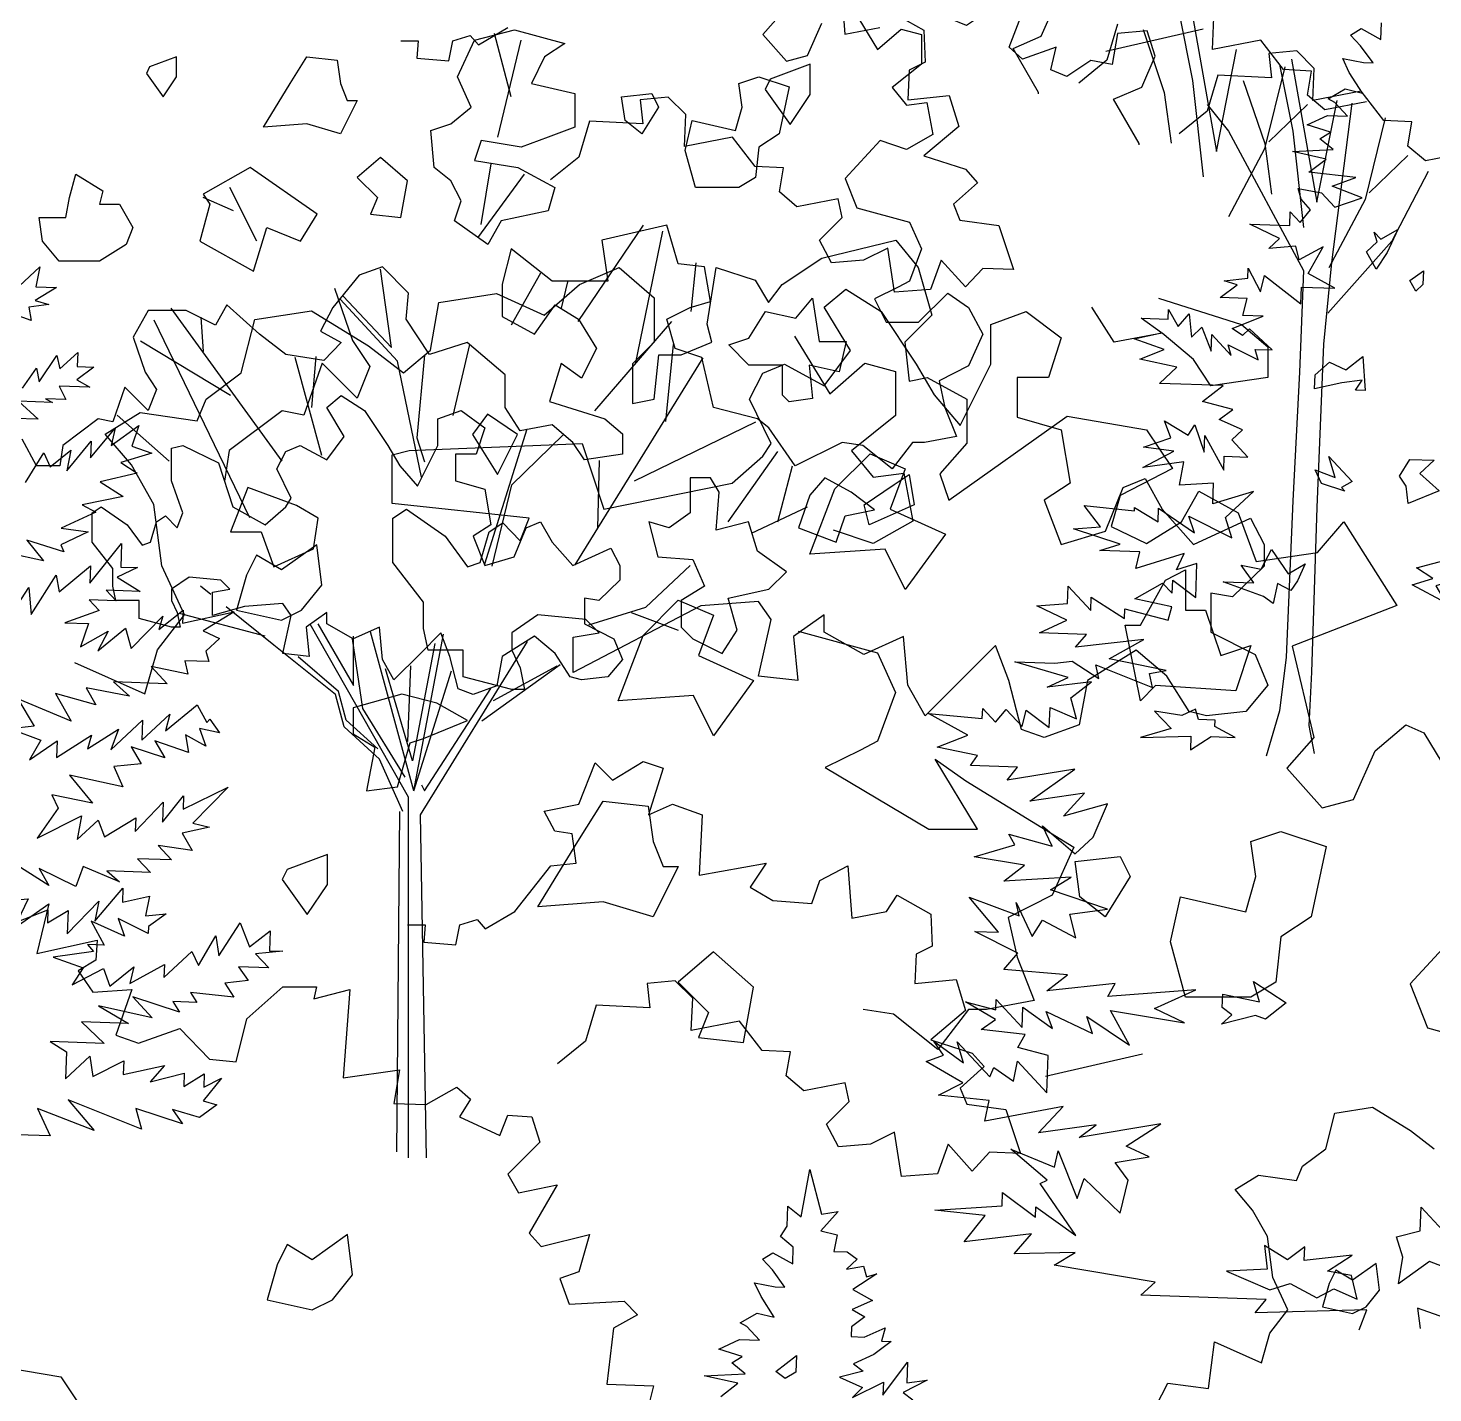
# Model space of a CAD drawing. Header units: inches. Extents: x -11 to 128, y 7 to 56.
# Drawn here: x 17.0814 to 17.5786, y 22.6311 to 23.1139 of the extents above; entities that cross this region are included whole.
import ezdxf

# ---------------------------------------------------------------- set-up
doc = ezdxf.new("R2010")
doc.units = ezdxf.units.IN
doc.header["$MEASUREMENT"] = 0
doc.layers.add('CAY', color=94, linetype='Continuous')
doc.layers.add('CAY-3', color=61, linetype='Continuous')
picture_1 = doc.add_image_def('image1.jpg', size_in_pixel=(1680, 1093))

# ---------------------------------------------------------------- blocks, each defined once
blk = doc.blocks.new('A$C76451831')
at = {"layer": 'CAY'}
for p, q in [((1479.9, 1929.8), (1538.3, 1944)), ((1538.3, 1944), (1555.9, 1922.7)), ((1448.6, 1909.2), (1479.9, 1929.8)), ((1288.9, 1909.2), (1320.1, 1922.7)), ((1320.1, 1922.7), (1347.8, 1898.6)), ((1389.7, 1877.9), (1396.8, 1922.7)), ((1396.8, 1922.7), (1427.4, 1912.7)), ((1555.9, 1922.7), (1566.6, 1885)), ((1261.1, 1885), (1288.9, 1909.2)), ((1427.4, 1912.7), (1438, 1895)), ((1438, 1895), (1448.6, 1909.2)), ((1171.5, 1857.3), (1178, 1895)), ((1178, 1895), (1223.4, 1902.1)), ((1223.4, 1902.1), (1261.1, 1885)), ((1347.8, 1898.6), (1347.8, 1863.8)), ((1033, 1881.5), (1077.8, 1888.5)), ((1077.8, 1888.5), (1122.6, 1860.8)), ((1566.6, 1885), (1545.3, 1863.8)), ((1022.3, 1839.6), (1033, 1881.5)), ((1393.2, 1863.8), (1389.7, 1877.9)), ((1122.6, 1860.8), (1150.3, 1839.6)), ((1347.8, 1863.8), (1330.7, 1846.6)), ((1369, 1853.7), (1393.2, 1863.8)), ((1545.3, 1863.8), (1548.9, 1833.1)), ((1150.3, 1839.6), (1171.5, 1857.3)), ((1347.8, 1818.9), (1351.4, 1853.7)), ((1351.4, 1853.7), (1369, 1853.7)), ((994.6, 1818.9), (1022.3, 1839.6)), ((1330.7, 1846.6), (1330.7, 1815.4)), ((1548.9, 1833.1), (1563, 1836)), ((1563, 1836), (1594.3, 1818.9)), ((987.6, 1801.8), (994.6, 1818.9)), ((1330.7, 1815.4), (1347.8, 1818.9)), ((1594.3, 1818.9), (1594.3, 1784.1)), ((915, 1791.2), (942.7, 1808.3)), ((942.7, 1808.3), (987.6, 1801.8)), ((1580.1, 1739.3), (1673.3, 1805.4)), ((1673.3, 1805.4), (1735.8, 1794.7)), ((1735.8, 1794.7), (1756.4, 1764.1)), ((935.7, 1767), (915, 1791.2)), ((1594.3, 1784.1), (1573, 1759.9)), ((953.4, 1735.8), (935.7, 1767)), ((1756.4, 1764.1), (1715.1, 1742.8)), ((1573, 1759.9), (1580.1, 1739.3)), ((1715.1, 1742.8), (1708.1, 1718.6)), ((1763.5, 1722.2), (1777.1, 1746.4)), ((1777.1, 1746.4), (1808.3, 1729.3)), ((959.8, 1687.4), (953.4, 1735.8)), ((1808.3, 1729.3), (1822.5, 1690.9)), ((1708.1, 1718.6), (1735.8, 1705.1)), ((1735.8, 1705.1), (1763.5, 1722.2)), ((1870.8, 1698), (1891.4, 1722.2)), ((1891.4, 1722.2), (1933.3, 1656.1)), ((1822.5, 1690.9), (1870.8, 1698)), ((977.5, 1649), (959.8, 1687.4)), ((1933.3, 1656.1), (1850.8, 1624.3)), ((956.3, 1621.3), (977.5, 1649)), ((946.3, 1586.5), (956.3, 1621.3)), ((1850.8, 1624.3), (1867.9, 1552.3)), ((890.9, 1611.3), (946.3, 1586.5)), ((1916.2, 1541.7), (1940.4, 1562.3)), ((1940.4, 1562.3), (1954.5, 1555.8)), ((1867.9, 1552.3), (1846.6, 1528.1)), ((1954.5, 1555.8), (1982.2, 1510.4)), ((1899.1, 1503.3), (1916.2, 1541.7)), ((1846.6, 1528.1), (1874.3, 1496.9)), ((1874.3, 1496.9), (1899.1, 1503.3)), ((1985.2, 1403.1), (1943.9, 1358.2)), ((1943.9, 1358.2), (1957.5, 1323.4)), ((1957.5, 1323.4), (2020, 1306.3)), ((1732.8, 1302.8), (1656.2, 1285.1)), ((4941, 1036.7), (4926.8, 1020.6)), ((4998.7, 1039.1), (5017.2, 1008.8)), ((5281.2, 1008.8), (5282.3, 1034.1)), ((4728.3, 971.5), (4715.1, 1021.6)), ((4926.8, 1020.6), (4945.3, 999.7)), ((4961.8, 1004.1), (4973.2, 1029.6)), ((5017.2, 1008.8), (5035.7, 1024.9)), ((5035.7, 1024.9), (5051.8, 1020.6)), ((5051.8, 1020.6), (5051.8, 997.4)), ((5273.8, 1025), (5197.2, 1007.3)), ((5206.3, 1028.8), (5197.9, 1000.4)), ((5390, 1020.2), (5398.3, 1025.4)), ((5397.8, 1011.8), (5390, 1020.2)), ((5398.3, 1025.4), (5413.9, 1016.7)), ((5413.9, 1016.7), (5414.3, 1029.8)), ((4717.8, 939.8), (4736.3, 1016.3)), ((5319.2, 1016.2), (5281.2, 1008.8)), ((5337.1, 993), (5319.2, 1016.2)), ((5407.8, 998.3), (5397.8, 1011.8)), ((4945.3, 999.7), (4961.8, 1004.1)), ((5051.8, 997.4), (5028.6, 978.9)), ((5197.9, 1000.4), (5175.7, 982.4)), ((5389, 990.8), (5383.9, 1001.9)), ((5383.9, 1001.9), (5400.1, 998.6)), ((5400.1, 998.6), (5407.8, 998.3)), ((5359.3, 991.9), (5337.1, 993)), ((5356.1, 972.9), (5359.3, 991.9)), ((5399.3, 974.6), (5389, 990.8)), ((5028.6, 978.9), (5040, 965.1)), ((5372.4, 970.1), (5385.8, 977.8)), ((5385.8, 977.8), (5399.3, 974.6)), ((5040, 965.1), (5056.1, 967.1)), ((5056.1, 967.1), (5060.8, 941.9)), ((5369.8, 961.3), (5356.1, 972.9)), ((5402.5, 967.7), (5369.8, 961.3)), ((5377.7, 967.2), (5372.4, 970.1)), ((5387.7, 956.4), (5377.7, 967.2)), ((5355.8, 949.4), (5371.9, 957)), ((5371.9, 957), (5387.7, 956.4)), ((5060.8, 941.9), (5040, 930.1)), ((5374.2, 943.7), (5355.8, 949.4)), ((5365.8, 938.6), (5374.2, 943.7)), ((5019.2, 937.2), (4991.7, 907.3)), ((5040, 930.1), (5019.2, 937.2)), ((5376.4, 930.1), (5365.8, 938.6)), ((5344.2, 928.5), (5376.4, 930.1)), ((5370.7, 922.5), (5344.2, 928.5)), ((5357.2, 912.1), (5370.7, 922.5)), ((4701.9, 860.6), (4738.9, 910.7)), ((4704.6, 871.1), (4712.5, 918.7)), ((5394.2, 908.1), (5357.2, 912.1)), ((5375.4, 901.1), (5394.2, 908.1)), ((4527.8, 857.9), (4506.6, 900.2)), ((4991.7, 907.3), (5000.7, 884.1)), ((5351, 891), (5348.6, 899.3)), ((5348.6, 899.3), (5367.1, 895.9)), ((5399.1, 892.1), (5375.4, 901.1)), ((4509.3, 881.7), (4485.5, 892.2)), ((5358.4, 882.6), (5351, 891)), ((5367.1, 895.9), (5377.5, 884.7)), ((5377.5, 884.7), (5399.1, 892.1)), ((5000.7, 884.1), (5042.4, 872.7)), ((5342.1, 870.1), (5342.5, 880.9)), ((5342.5, 880.9), (5350.4, 872.5)), ((5350.4, 872.5), (5358.4, 882.6)), ((4781, 794.5), (4832.5, 870.4)), ((4850.9, 870.4), (4799.8, 858.6)), ((4826.2, 761), (4847.8, 865.6)), ((4860, 840.1), (4850.9, 870.4)), ((5042.4, 872.7), (5051.8, 851.9)), ((5310.5, 871.2), (5342.1, 870.1)), ((5334.1, 859.9), (5310.5, 871.2)), ((4799.8, 858.6), (4804.6, 826.3)), ((5325.6, 852), (5334.1, 859.9)), ((5347, 854), (5325.6, 852)), ((5349.4, 843.1), (5347, 854)), ((5368.3, 853.3), (5349.4, 843.1)), ((5356.7, 832.4), (5368.3, 853.3)), ((4728.3, 851.9), (4721.2, 824)), ((4760.5, 826.3), (4728.3, 851.9)), ((5051.8, 851.9), (5042.4, 826.3)), ((4608.4, 831), (4587.6, 805.5)), ((4626.9, 837.7), (4608.4, 831)), ((4634, 774), (4625.3, 835.7)), ((4647.3, 816.9), (4626.9, 837.7)), ((4728.6, 791.9), (4751.7, 832.8)), ((4880.8, 837.7), (4860, 840.1)), ((4870.1, 802.5), (4874.1, 840.9)), ((4885.5, 810.2), (4880.8, 837.7)), ((5309, 828.6), (5309.3, 836.7)), ((5309.3, 836.7), (5319, 817.8)), ((5319, 817.8), (5322.2, 830.9)), ((5322.2, 830.9), (5350.9, 808.5)), ((5377.6, 820.8), (5356.7, 832.4)), ((4721.2, 824), (4721.2, 798.4)), ((4804.6, 826.3), (4760.5, 826.3)), ((4768, 805.1), (4772.9, 825.9)), ((5033.3, 821.6), (5014.8, 812.5)), ((5042.4, 826.3), (5033.3, 821.6)), ((5287.1, 813.5), (5300.6, 823.4)), ((5290.3, 826.5), (5309, 828.6)), ((5300.6, 823.4), (5290.3, 826.5)), ((5350.9, 808.5), (5351.3, 821.7)), ((5351.3, 821.7), (5377.6, 820.8)), ((4638.7, 763.4), (4593.5, 812.2)), ((4595.8, 814.5), (4634, 774)), ((4645.4, 796.4), (4647.3, 816.9)), ((4869.4, 805.5), (4885.5, 810.2)), ((5014.8, 812.5), (5023.9, 794.1)), ((5049.4, 794.1), (5072.6, 816.9)), ((5072.6, 816.9), (5088.7, 805.5)), ((5308.4, 812.7), (5287.1, 813.5)), ((5305.2, 799.3), (5308.4, 812.7)), ((4442.1, 803.1), (4430.3, 782.3)), ((4472, 803.1), (4442.1, 803.1)), ((4547.7, 684.5), (4460.2, 805.1)), ((4495.2, 791.7), (4472, 803.1)), ((4485.8, 770.9), (4483.8, 797.9)), ((4504.2, 807.8), (4495.2, 791.7)), ((4529.8, 784.6), (4504.2, 807.8)), ((4587.6, 805.5), (4578.1, 787)), ((4721.2, 798.4), (4746.8, 784.6)), ((4746.8, 784.6), (4762.9, 807.8)), ((4762.9, 807.8), (4781.4, 796.4)), ((4850.9, 796.4), (4869.4, 805.5)), ((5088.7, 805.5), (5100.1, 784.6)), ((5246.2, 796.3), (5246.5, 804)), ((5246.5, 804), (5254.2, 790.6)), ((5254.2, 790.6), (5262.7, 800.7)), ((5262.7, 800.7), (5264.7, 782.1)), ((5296.7, 789.1), (5321.1, 798.7)), ((5321.1, 798.7), (5305.2, 799.3)), ((4522.3, 639.8), (4446.8, 795.6)), ((4578.1, 787), (4594.3, 777.9)), ((4663.8, 768.5), (4645.4, 796.4)), ((4781.4, 796.4), (4795.5, 773.2)), ((4794.3, 724.1), (4854.9, 794.5)), ((4857.6, 773.2), (4850.9, 796.4)), ((5023.9, 794.1), (5049.4, 794.1)), ((5240.9, 785.6), (5224.9, 797.1)), ((5224.9, 797.1), (5246.2, 796.3)), ((5264.7, 782.1), (5272.7, 790)), ((5272.7, 790), (5280.2, 771.1)), ((5304.7, 783.4), (5296.7, 789.1)), ((5310.3, 788.7), (5304.7, 783.4)), ((5328.3, 772.2), (5310.3, 788.7)), ((4430.3, 782.3), (4439.8, 754.7)), ((4507, 736.3), (4436.2, 779.1)), ((4550.6, 768.5), (4529.8, 784.6)), ((4594.3, 777.9), (4580.5, 763.8)), ((4693.7, 777.9), (4663.8, 768.5)), ((4682.7, 720.5), (4695.7, 776.4)), ((4723.6, 752.4), (4693.7, 777.9)), ((4850.1, 715.8), (4856.4, 776.4)), ((4951.7, 782.9), (4979.4, 737.5)), ((5100.1, 784.6), (5088.7, 759.5)), ((5219.4, 781), (5240.9, 785.6)), ((5243.1, 772.4), (5219.4, 781)), ((5280.2, 771.1), (5280.7, 784.3)), ((5280.7, 784.3), (5296, 767.8)), ((5296, 767.8), (5293.5, 776.1)), ((5293.5, 776.1), (5317.1, 764.4)), ((4580.5, 763.8), (4550.6, 768.5)), ((4579.1, 689), (4557.9, 766.3)), ((4571.1, 726.8), (4574.5, 766.9)), ((4659.9, 768.1), (4654, 702.8)), ((4778.7, 602.9), (4879.6, 765.8)), ((4795.5, 773.2), (4783.7, 750)), ((4878.5, 766.1), (4857.6, 773.2)), ((4887.9, 726.8), (4878.5, 766.1)), ((5223.8, 764.9), (5243.1, 772.4)), ((5253, 758.5), (5223.8, 764.9)), ((5314.7, 772.6), (5328.3, 772.2)), ((5317.1, 764.4), (5314.7, 772.6)), ((4439.8, 754.7), (4448.8, 741)), ((4657.5, 671.8), (4638.7, 763.4)), ((4767.6, 761.4), (4758.6, 731.5)), ((4783.7, 750), (4767.6, 761.4)), ((4979.4, 737.5), (5007.1, 761.7)), ((5007.1, 761.7), (5031.3, 755.2)), ((5031.3, 755.2), (5031.3, 720.4)), ((5088.7, 759.5), (5065.6, 747.7)), ((5239.5, 745.8), (5253, 758.5)), ((4423.7, 742.9), (4414.2, 715.4)), ((4430.3, 736.3), (4423.7, 742.9)), ((4723.6, 726.8), (4723.6, 752.4)), ((5065.6, 747.7), (5070.3, 726.8)), ((5289.7, 744), (5239.5, 745.8)), ((5273.4, 731.5), (5289.7, 744)), ((4442.1, 724.5), (4430.3, 736.3)), ((4448.8, 741), (4442.1, 724.5)), ((4758.6, 731.5), (4802.2, 717.8)), ((5297.2, 725.2), (5273.4, 731.5)), ((4458.8, 684.4), (4417.8, 720.8)), ((4735.4, 708.3), (4723.6, 726.8)), ((4922.5, 717.8), (4887.9, 726.8)), ((5031.3, 720.4), (4996.5, 692.7)), ((5070.3, 726.8), (5079.3, 704)), ((5286.5, 717.4), (5297.2, 725.2)), ((4402.8, 717.8), (4374.9, 696.9)), ((4414.2, 715.4), (4402.8, 717.8)), ((4707.6, 603.7), (4740.9, 709.9)), ((4760.5, 713.1), (4735.4, 708.3)), ((4777, 699.3), (4760.5, 713.1)), ((4802.2, 717.8), (4816, 706)), ((4825.4, 669), (4921.3, 715.4)), ((4931.5, 710.7), (4922.5, 717.8)), ((4952.3, 680.8), (4931.5, 710.7)), ((5248.4, 702.9), (5243.4, 716.2)), ((5243.4, 716.2), (5262.1, 705.1)), ((5262.1, 705.1), (5267.3, 713.1)), ((5267.3, 713.1), (5274.7, 691.5)), ((5304.8, 709.1), (5286.5, 717.4)), ((5296.4, 701.2), (5304.8, 709.1)), ((4354.1, 680.8), (4342.7, 701.7)), ((4654, 702.8), (4659.9, 684)), ((4728.7, 665.9), (4769.2, 705.2)), ((4786.1, 685.5), (4777, 699.3)), ((4816, 706), (4816, 689.9)), ((4989.3, 699.3), (4952.3, 680.8)), ((5005.4, 696.9), (4989.3, 699.3)), ((5044.7, 699.3), (5028.6, 678.5)), ((5054.2, 699.3), (5044.7, 699.3)), ((5079.3, 704), (5054.2, 699.3)), ((5226.8, 695.5), (5248.4, 702.9)), ((5274.7, 691.5), (5275.2, 704.7)), ((5275.2, 704.7), (5290.1, 677.4)), ((5309, 687.6), (5296.4, 701.2)), ((4374.9, 696.9), (4372.6, 680.8)), ((4816, 689.9), (4786.1, 685.5)), ((4899.3, 636.8), (4938.6, 692.2)), ((4996.5, 692.7), (5013.6, 672)), ((5028.6, 678.5), (5005.4, 696.9)), ((5226.3, 679.6), (5250.7, 692.4)), ((5250.7, 692.4), (5226.8, 695.5)), ((5290.1, 677.4), (5290.5, 688.3)), ((5290.5, 688.3), (5309, 687.6)), ((4372.6, 680.8), (4354.1, 680.8)), ((4796.7, 631.7), (4797.9, 685.1)), ((4938.6, 636.8), (4950, 680.8)), ((5258.6, 683.9), (5226.3, 679.6)), ((5255.2, 665.5), (5258.6, 683.9)), ((4713.4, 601.8), (4728.7, 665.9)), ((5013.6, 672), (5037.8, 675)), ((5037.8, 675), (5044.9, 637.2)), ((5282, 667.2), (5255.2, 665.5)), ((5281.5, 650.9), (5282, 667.2)), ((5313.5, 660.7), (5281.5, 650.9)), ((5291.5, 640.2), (5313.5, 660.7)), ((4917.8, 627.7), (4961.8, 648.6)), ((5179.9, 649.5), (5219.6, 645.4)), ((5192.9, 632.7), (5179.9, 649.5)), ((5219.6, 645.4), (5219.7, 648.1)), ((5219.7, 648.1), (5238.4, 636.6)), ((5238.4, 636.6), (5238.7, 647.4)), ((5238.7, 647.4), (5267.1, 627.9)), ((5044.9, 637.2), (5013.6, 619.5)), ((5171.6, 631.2), (5192.9, 632.7)), ((5262.5, 641.2), (5296.4, 624.1)), ((5267.1, 627.9), (5262.5, 641.2)), ((5296.4, 624.1), (5291.5, 640.2)), ((5013.6, 619.5), (4982.4, 630.1)), ((5208.3, 619), (5171.6, 631.2)), ((5192.3, 614.2), (5208.3, 619)), ((5224, 613.1), (5192.3, 614.2)), ((5220.8, 600), (5224, 613.1)), ((5258.8, 611.8), (5220.8, 600)), ((5252.9, 598.9), (5258.8, 611.8)), ((4834.4, 569.5), (4869.4, 602.2)), ((5268.9, 603.8), (5252.9, 598.9)), ((5268, 577.1), (5268.9, 603.8)), ((5219.9, 576), (5241.7, 588.4)), ((5241.7, 588.4), (5249.5, 580.4)), ((5249.5, 580.4), (5249.9, 590.8)), ((5249.9, 590.8), (5268, 577.1)), ((4491.5, 579.5), (4483.4, 586)), ((5166.8, 572.4), (5167.3, 586)), ((5167.3, 586), (5185.2, 566.8)), ((5185.2, 566.8), (5185.5, 577.2)), ((5185.5, 577.2), (5211.7, 560.4)), ((5249.2, 569.6), (5219.9, 576)), ((4541.2, 539.6), (4503.7, 569.7)), ((4789.6, 555.4), (4834.4, 569.5)), ((4823, 565.2), (4860, 551.4)), ((5142.7, 570.6), (5166.8, 572.4)), ((5166.3, 559.3), (5142.7, 570.6)), ((5211.7, 560.4), (5212, 568.1)), ((5212, 568.1), (5246.1, 559.2)), ((5246.1, 559.2), (5249.2, 569.6)), ((4534.5, 546.7), (4466.9, 564.4)), ((4647.3, 419.7), (4569.9, 556)), ((4575.8, 556.2), (4604.1, 507.8)), ((5144.7, 549.2), (5166.3, 559.3)), ((4602.9, 544.4), (4611.2, 489.7)), ((4604.1, 507.8), (4604.1, 546.7)), ((4651.6, 424.8), (4617.3, 549.9)), ((4651.6, 424.8), (4675, 548.1)), ((5181.8, 547.9), (5144.7, 549.2)), ((5173.3, 537.8), (5181.8, 547.9)), ((5227, 544), (5173.3, 537.8)), ((5199.7, 528.7), (5227, 544)), ((4589.9, 500.7), (4541.2, 539.6)), ((4668.2, 540.8), (4650.5, 448.4)), ((4656.8, 405.9), (4741.3, 542.4)), ((4592.3, 503.1), (4560.4, 530.2)), ((4650.5, 448.4), (4629.2, 520.8)), ((4646.9, 463.7), (4649.3, 523.1)), ((4705.1, 479.9), (4766.8, 524.3)), ((4714.5, 496), (4764.5, 523.1)), ((5125.3, 526.3), (5157, 525.2)), ((5167.5, 513.9), (5125.3, 526.3)), ((5157, 525.2), (5170.6, 527)), ((5170.6, 527), (5191.5, 513.1)), ((5189.1, 524.1), (5233.8, 506.2)), ((5191.5, 513.1), (5189.1, 524.1)), ((5244.7, 519.4), (5199.7, 528.7)), ((4651.6, 424.8), (4681.2, 519.2)), ((5150.9, 506.4), (5167.5, 513.9)), ((5185.9, 510.6), (5150.9, 506.4)), ((5169.6, 498), (5185.9, 510.6)), ((5231.5, 517.1), (5244.7, 519.4)), ((5233.8, 506.2), (5231.5, 517.1)), ((4596.6, 475.1), (4589.9, 500.7)), ((4598.2, 480.3), (4592.3, 503.1)), ((4659.9, 424.8), (4712.2, 505.4)), ((4611.2, 489.7), (4644.6, 435.4)), ((5099.7, 481.8), (5100, 489.5)), ((5100, 489.5), (5110.1, 478.8)), ((5110.1, 478.8), (5118.6, 488.9)), ((5118.6, 488.9), (5131.2, 475.3)), ((5131.2, 475.3), (5134.4, 488.3)), ((5134.4, 488.3), (5152.5, 474.6)), ((5152.5, 474.6), (5153.1, 490.4)), ((5153.1, 490.4), (5174, 481.5)), ((5174, 481.5), (5169.6, 498)), ((4623.3, 457.8), (4598.2, 480.3)), ((5057.3, 485.6), (5099.7, 481.8)), ((5088.4, 468.6), (5057.3, 485.6)), ((4624.5, 449.6), (4596.6, 475.1)), ((5064.1, 459.1), (5088.4, 468.6)), ((5096, 452.5), (5064.1, 459.1)), ((4643, 408.3), (4624.5, 449.6)), ((5062.5, 449.6), (5086.7, 432.5)), ((5090.3, 444.6), (5096, 452.5)), ((5127.4, 443.3), (5090.3, 444.6)), ((5119.3, 433.1), (5127.4, 443.3)), ((5172.7, 441.7), (5119.3, 433.1)), ((5137.3, 416.6), (5172.7, 441.7)), ((4657.5, 429.5), (4659.9, 424.8)), ((5180.2, 422.8), (5137.3, 416.6)), ((5163.7, 404.8), (5180.2, 422.8)), ((4647.3, 135.4), (4647.3, 419.7)), ((5198.4, 414.5), (5163.7, 404.8)), ((5187.1, 388.1), (5198.4, 414.5)), ((4638.3, 140.1), (4640.6, 408.3)), ((4661.5, 135.4), (4656.8, 405.9)), ((5120.6, 390.5), (5154.7, 381.1)), ((5125.3, 382.1), (5120.6, 390.5)), ((5154.7, 381.1), (5147.1, 397.2)), ((5147.1, 397.2), (5173, 375)), ((5173, 375), (5187.1, 388.1)), ((5093.2, 372.8), (5125.3, 382.1)), ((5171.9, 380.3), (5154.8, 342.6)), ((5132.9, 366), (5093.2, 372.8)), ((5116.6, 353.4), (5132.9, 366)), ((5169.7, 356.6), (5116.6, 353.4)), ((5153.5, 346.7), (5169.7, 356.6)), ((5198.3, 331.5), (5153.5, 346.7)), ((5112.4, 313.2), (5089.4, 340.8)), ((5089.4, 340.8), (5128.7, 326.2)), ((5154.8, 342.6), (5120.1, 324.9)), ((5126.4, 336.8), (5139.1, 310)), ((5128.7, 326.2), (5126.4, 336.8)), ((5120.1, 324.9), (5127.1, 293.6)), ((5139.1, 310), (5147.2, 322.9)), ((5147.2, 322.9), (5173.5, 308.8)), ((5168.7, 327.6), (5198.3, 331.5)), ((5173.5, 308.8), (5168.7, 327.6)), ((5093.9, 313.9), (5112.4, 313.2)), ((5127.7, 296.8), (5093.9, 313.9)), ((5116.8, 284), (5127.7, 296.8)), ((5127.1, 293.6), (5140.7, 259.4)), ((5167, 279.6), (5116.8, 284)), ((5150.7, 267), (5167, 279.6)), ((5204.4, 272.8), (5150.7, 267)), ((5198.6, 262.6), (5204.4, 272.8)), ((5268.1, 267.9), (5198.6, 262.6)), ((5235.4, 253.2), (5268.1, 267.9)), ((5110, 244.4), (5086.5, 258.4)), ((5086.5, 258.4), (5110.3, 252.1)), ((5140.7, 259.4), (5103, 252.3)), ((5110.3, 252.1), (5110.6, 260.2)), ((5110.6, 260.2), (5131.1, 238.2)), ((5029.8, 248.8), (5005.7, 252.3)), ((5064.6, 221), (5029.8, 248.8)), ((5088.8, 252.3), (5064.6, 221)), ((5103, 252.3), (5088.8, 252.3)), ((5098.9, 236.6), (5110, 244.4)), ((5131.1, 238.2), (5131.7, 254.1)), ((5131.7, 254.1), (5155.1, 237.4)), ((5155.1, 237.4), (5150.1, 250.7)), ((5150.1, 250.7), (5186.7, 233.6)), ((5186.7, 233.6), (5182.2, 246.9)), ((5182.2, 246.9), (5215.8, 224.4)), ((5200.9, 251.6), (5259, 241.9)), ((5215.8, 224.4), (5200.9, 251.6)), ((5259, 241.9), (5235.4, 253.2)), ((5133.6, 232.7), (5098.9, 236.6)), ((5127.8, 222.5), (5133.6, 232.7)), ((5069.2, 216.4), (5061.4, 227.5)), ((5061.4, 227.5), (5084.8, 210.4)), ((5080, 226.9), (5105.7, 199.2)), ((5084.8, 210.4), (5080, 226.9)), ((5151.6, 216.2), (5127.8, 222.5)), ((5055.4, 211.4), (5069.2, 216.4)), ((5084.3, 194.5), (5055.4, 211.4)), ((5124.2, 195.8), (5127.5, 211.6)), ((5127.5, 211.6), (5150.6, 186.8)), ((5150.6, 186.8), (5151.6, 216.2)), ((5105.7, 199.2), (5108.7, 206.8)), ((5108.7, 206.8), (5124.2, 195.8)), ((5065.3, 184.8), (5084.3, 194.5)), ((5105.1, 180.6), (5065.3, 184.8)), ((5101.8, 164.4), (5105.1, 180.6)), ((5163.4, 175.9), (5101.8, 164.4)), ((5144.1, 155.3), (5163.4, 175.9)), ((5189.6, 161.4), (5144.1, 155.3)), ((5240.4, 162.3), (5176.1, 151.4)), ((5176.1, 151.4), (5189.6, 161.4)), ((5213, 144.7), (5240.4, 162.3)), ((5231.3, 136.3), (5213, 144.7)), ((5150.9, 117.8), (5122.3, 142.4)), ((5122.3, 142.4), (5156.7, 128.1)), ((5156.7, 128.1), (5159.4, 141.1)), ((5159.4, 141.1), (5174.4, 103.4)), ((5204.4, 131.8), (5231.3, 136.3)), ((5214.8, 117.9), (5204.4, 131.8)), ((5145.4, 115.3), (5150.9, 117.8)), ((5173.4, 74.4), (5145.4, 115.3)), ((5174.4, 103.4), (5180, 119.1)), ((5180, 119.1), (5208.5, 91.8)), ((5208.5, 91.8), (5214.8, 117.9)), ((5115.3, 97.8), (5115.7, 108.2)), ((5115.7, 108.2), (5141.7, 88.7)), ((5062.2, 94.2), (5115.3, 97.8)), ((5101.9, 90.1), (5062.2, 94.2)), ((5085.3, 69.4), (5101.9, 90.1)), ((5141.7, 88.7), (5142, 96.8)), ((5142, 96.8), (5173.4, 74.4)), ((5138.6, 75.7), (5085.3, 69.4)), ((5124.9, 59.8), (5138.6, 75.7)), ((5172.9, 60.9), (5124.9, 59.8)), ((5156.3, 51), (5172.9, 60.9)), ((5236, 37.4), (5156.3, 51)), ((5224.8, 27.3), (5236, 37.4)), ((5323.5, 23.9), (5224.8, 27.3)), ((5314.9, 13.3), (5323.5, 23.9)), ((5402.9, 15.7), (5314.9, 13.3)), ((5396.9, 0), (5402.9, 15.7)), ((5476.9, 4.9), (5442.9, 17)), ((5442.9, 17), (5445, 1))]:
    blk.add_line(p, q, dxfattribs=at)
for points in [[(1240.2, 1791.1), (1216.4, 1806.9), (1204.5, 1791.1), (1224.3, 1759.4)], [(1537.1, 1751.5), (1548.9, 1759.4), (1552.9, 1735.6), (1517.3, 1719.8), (1513.3, 1735.6)], [(1085.8, 1672.3), (1081.8, 1704), (1054.1, 1684.2), (1034.3, 1696), (1026.4, 1680.2), (1018.5, 1652.5), (1054.1, 1644.6), (1069.9, 1652.5)], [(1750.8, 1676.2), (1766.7, 1684.2), (1766.7, 1652.5), (1782.5, 1652.5), (1794.4, 1616.8), (1818.1, 1624.8), (1806.3, 1589.1), (1742.9, 1593.1), (1731.1, 1581.2), (1719.2, 1640.6), (1731.1, 1640.6)], [(1339.1, 1632.7), (1366.8, 1660.4), (1394.5, 1648.5), (1382.7, 1616.8), (1426.2, 1597), (1394.5, 1553.5), (1378.7, 1585.2), (1319.3, 1581.2)], [(1287.7, 1470.3), (1307.5, 1502), (1343.1, 1498), (1347, 1470.3), (1355, 1450.5), (1366.8, 1450.5), (1347, 1410.9), (1307.5, 1422.8), (1256, 1418.8)], [(1754.8, 1391.1), (1762.7, 1426.7), (1814.2, 1414.8), (1822.1, 1442.6), (1818.1, 1470.3), (1841.9, 1478.2), (1877.5, 1466.3), (1865.7, 1410.9), (1841.9, 1395), (1837.9, 1359.4), (1818.1, 1347.5), (1766.7, 1347.5)], [(1058.5, 1448.2), (1054.5, 1440.3), (1074.3, 1412.6), (1090.2, 1436.3), (1090.2, 1460.1)], [(1683.5, 1426.7), (1679.6, 1454.5), (1715.2, 1458.4), (1723.1, 1442.6), (1703.3, 1410.9)], [(1418.3, 1311.9), (1426.2, 1355.4), (1394.5, 1383.2), (1366.8, 1359.4), (1390.6, 1335.6), (1382.7, 1315.8)], [(1109.9, 1128.8), (1106, 1160.5), (1078.3, 1140.7), (1058.5, 1152.6), (1050.5, 1136.7), (1042.6, 1109), (1078.3, 1101.1), (1094.1, 1109)], [(1919.5, 1116.7), (1916.9, 1137.8), (1898.4, 1124.6), (1885.2, 1132.5), (1880, 1122), (1874.7, 1103.5), (1898.4, 1098.2), (1909, 1103.5)], [(1443.6, 1052.7), (1459.9, 1065.3), (1459.5, 1052.2), (1451.1, 1047)], [(4709.9, 855.3), (4683.5, 873.8), (4688.8, 889.6), (4680.8, 905.5), (4667.6, 916), (4665, 945.1), (4680.8, 950.3), (4696.7, 963.5), (4686.1, 987.3), (4699.3, 1016.3), (4731, 1024.3), (4770.6, 1013.7), (4754.7, 1003.1), (4744.2, 982), (4778.5, 974.1), (4778.5, 947.7), (4757.4, 939.8), (4736.3, 931.9), (4704.6, 937.1), (4699.3, 921.3), (4733.6, 916), (4762.7, 900.2), (4757.4, 881.7), (4720.4, 873.8)], [(4443.3, 995.2), (4440.7, 989.9), (4453.9, 971.5), (4464.4, 987.3), (4464.4, 1003.1)], [(4554.1, 982), (4567.3, 1003.1), (4591.1, 1000.5), (4593.7, 982), (4599, 968.8), (4606.9, 968.8), (4593.7, 942.4), (4567.3, 950.3), (4533, 947.7)], [(4865.6, 929.2), (4870.9, 953), (4905.2, 945.1), (4910.4, 963.5), (4907.8, 982), (4923.6, 987.3), (4947.4, 979.4), (4939.5, 942.4), (4923.6, 931.9), (4921, 908.1), (4907.8, 900.2), (4873.5, 900.2)], [(4818.1, 953), (4815.4, 971.5), (4839.2, 974.1), (4844.5, 963.5), (4831.3, 942.4)], [(4641.2, 876.4), (4646.5, 905.5), (4625.4, 923.9), (4606.9, 908.1), (4622.8, 892.2), (4617.5, 879)], [(4403.7, 887), (4419.5, 887), (4430.1, 868.5), (4424.8, 855.3), (4403.7, 842.1), (4372, 842.1), (4358.8, 857.9), (4356.2, 876.4), (4377.3, 876.4), (4380, 892.2), (4385.2, 910.7), (4406.4, 897.5)], [(4562.1, 857.9), (4575.3, 879), (4522.5, 916), (4485.5, 894.9), (4490.8, 887), (4482.9, 857.9), (4525.1, 834.2), (4535.7, 868.5)], [(5402.6, 849.4), (5411, 857.2), (5408.6, 865), (5413.8, 859.4), (5427.2, 867.1), (5418.9, 848.8), (5410.3, 835.9)], [(4915.7, 781.4), (4928.9, 802.5), (4952.7, 797.2), (4965.9, 813), (4971.2, 778.7), (4992.3, 778.7), (4987, 755), (4963.2, 760.2), (4965.9, 733.8), (4947.4, 731.2), (4942.1, 736.5), (4942.1, 760.2), (4915.7, 760.2), (4899.9, 776.1)], [(5401.5, 740.1), (5393.8, 740.4), (5399.1, 748.4), (5383.1, 746.2), (5361.7, 741.5), (5362, 752.4), (5373.3, 762.4), (5386.2, 756.5), (5399.7, 766.9)], [(4499.5, 590.8), (4474.4, 593.1), (4460.6, 583.7), (4460.6, 574.6), (4464.9, 565.2), (4467.3, 553.8), (4460.6, 553.8), (4435.1, 560.5), (4435.1, 574.6), (4416.6, 574.6), (4414.2, 586), (4414.2, 599.8), (4398.1, 620.6), (4398.1, 643.8), (4405.2, 648.6), (4425.6, 634.4), (4437.4, 618.3), (4444.1, 620.6), (4448.8, 636.8), (4455.9, 641.5), (4464.9, 632), (4469.6, 643.8), (4460.6, 669), (4460.6, 694.6), (4469.6, 696.9), (4497.6, 683.2), (4509, 648.6), (4534.5, 634.4), (4550.6, 648.6), (4554.9, 655.2), (4543.5, 678.5), (4550.6, 692.2), (4562, 696.9), (4582.9, 685.5), (4596.6, 704), (4582.9, 726.8), (4594.3, 736.3), (4612.7, 724.5), (4631.2, 696.9), (4640.6, 680.8), (4654.4, 664.7), (4670.5, 696.9), (4670.5, 717.8), (4689, 724.5), (4707.5, 710.7), (4700.8, 689.9), (4684.3, 689.9), (4684.3, 669), (4707.5, 662.3), (4712.2, 634.4), (4698.4, 625.4), (4707.5, 602.2), (4730.7, 609.2), (4740.1, 632), (4751.5, 636.8), (4760.5, 620.6), (4777, 602.2), (4806.9, 615.9), (4814, 602.2), (4814, 590.8), (4797.5, 574.6), (4786.1, 576.6), (4786.1, 556.2), (4809.3, 544.4), (4816, 528.2), (4804.6, 514.5), (4783.7, 512.1), (4774.7, 514.5), (4762.9, 533), (4746.8, 546.7), (4721.2, 530.6), (4716.9, 507.4), (4698.4, 500.7), (4686.6, 505), (4679.9, 530.6), (4672.9, 549.1), (4656.8, 533), (4635.9, 512.1), (4626.9, 528.2), (4624.5, 553.8), (4603.7, 544.4), (4582.9, 556.2), (4582.9, 565.2), (4566.7, 553.8), (4569.1, 530.6), (4548.3, 533), (4554.9, 562.8), (4548.3, 572.3), (4518, 569.9), (4492.8, 562.8), (4492.8, 581.3), (4506.6, 583.7)], [(5385.6, 660.9), (5367.2, 667), (5362.2, 677.6), (5377.8, 671.6), (5372.9, 688.1), (5391.3, 668.4), (5383, 663.7)], [(5433.8, 664.7), (5428.6, 672.6), (5436.8, 685.9), (5455.8, 685.2), (5444.5, 674.7), (5459.9, 661), (5435.5, 651)], [(4892.2, 660), (4885.5, 671.4), (4869.4, 671.4), (4869.4, 643.8), (4852.9, 632), (4836.8, 636.8), (4843.9, 609.2), (4871.4, 606.9), (4880.8, 586), (4862.3, 574.6), (4862.3, 553.8), (4871.4, 544.4), (4894.6, 533), (4906.4, 551.4), (4899.3, 576.6), (4931.5, 583.7), (4945.3, 597.4), (4922.5, 613.6), (4915.4, 636.8), (4889.8, 630.1)], [(4975.5, 671.4), (4963.7, 657.6), (4954.7, 632), (4984.6, 620.6), (4991.7, 641.5), (5014.8, 646.2), (4996.4, 660)], [(5321.5, 577.9), (5289.7, 589.5), (5313.7, 588.6), (5303.8, 602.6), (5319.5, 599.3), (5327.8, 614.9), (5340.7, 595.8), (5354.1, 603.5), (5348.2, 590.1), (5343, 582.6), (5332.3, 588), (5329, 572.2)], [(5441.9, 600.5), (5476.7, 609.7), (5463.1, 597), (5473.8, 591.2), (5457.3, 586.3), (5465, 572.9), (5438.7, 587), (5454.8, 591.9)], [(5270.1, 480.9), (5267.7, 489.1), (5257.1, 484.1), (5235.4, 487.5), (5248.5, 473.9), (5224.3, 466.6), (5264.2, 467.9), (5263.8, 457.1), (5280, 467.4), (5299.1, 466.7), (5283, 475.4), (5283.2, 480.4)], [(5288.9, 254), (5289.3, 264.4), (5318.1, 258.4), (5313.6, 274.5), (5339.3, 257.7), (5323, 244.7), (5315, 247.7), (5288.4, 240.9), (5296.4, 248.3)], [(5431.1, 57.3), (5426.2, 73.3), (5445, 78.1), (5445.6, 96.7), (5466.2, 74.6), (5479.7, 87.3), (5495.3, 65.5), (5521.6, 67.3), (5535, 59.1), (5502.6, 54.8), (5481.7, 65.9), (5467.9, 47.8), (5452.3, 53.8), (5427.7, 36.1)], [(5395.1, 24.1), (5390.7, 42.8), (5371.8, 46.2), (5391.3, 58.7), (5353.5, 54.6), (5353.9, 65.4), (5340.4, 55), (5322.2, 66.5), (5324.3, 47.9), (5292.1, 46.3), (5326.4, 31.5), (5342.5, 36.4), (5363.4, 25.2), (5376.8, 32.4)]]:
    blk.add_lwpolyline(points, close=True, dxfattribs=at)
for points in [[(842.2, 1401.1), (870.6, 1421.1), (861.1, 1382.1), (908.6, 1392.6), (907.6, 1376.8), (893.8, 1368.4), (905.4, 1351.5), (936, 1353.6), (923.4, 1317.7), (941.3, 1311.4), (974, 1323), (997.2, 1298.7), (1018.3, 1296.6), (1026.7, 1330.4), (1055.2, 1355.7), (1081.6, 1355.7), (1079.5, 1346.2), (1107.9, 1353.6), (1102.7, 1284), (1147, 1290.3), (1142.7, 1263.9), (1168.1, 1262.9), (1192.3, 1276.6), (1202.9, 1267.1), (1194.4, 1253.4), (1226.1, 1238.6), (1232.4, 1254.5), (1251.4, 1253.4), (1257.7, 1233.4), (1232.4, 1208), (1240.8, 1193.3), (1271.4, 1199.6), (1249.3, 1161.6), (1258.8, 1151.1), (1296.7, 1160.6), (1288.3, 1131.1), (1273.5, 1125.8), (1280.9, 1105.7), (1324.2, 1107.9), (1334.7, 1097.3), (1315.7, 1086.8), (1310.4, 1042.5), (1347.4, 1041.4), (1344.2, 1028.7)], [(1738.5, 1015.9), (1752.7, 1043.4), (1784.9, 1039.1), (1789.6, 1076), (1826.6, 1059.5), (1833.2, 1082.7), (1847.4, 1101.2), (1835.6, 1126.7), (1831.3, 1159), (1819.5, 1179.8), (1805.7, 1196), (1824.2, 1207.4), (1854.1, 1203), (1858.8, 1214.4), (1877.3, 1228.2), (1884.3, 1256.1), (1914.2, 1260.8), (1944.1, 1242.4), (1962.6, 1228.2)], [(1400.3, 1032.9), (1413.8, 1043.3), (1387.3, 1049.2), (1419.5, 1050.8), (1409, 1059.4), (1417.3, 1064.5), (1398.9, 1070.1), (1415, 1077.7), (1430.9, 1077.2), (1420.8, 1088), (1415.5, 1090.9), (1428.9, 1098.6), (1442.4, 1095.4), (1432.1, 1111.6), (1427, 1122.6), (1443.2, 1119.4), (1450.9, 1119.1), (1441, 1132.6), (1433.1, 1141), (1441.4, 1146.2), (1457, 1137.5), (1457.5, 1150.6), (1447.3, 1159.1), (1452.6, 1167.1), (1453.1, 1182.9), (1463.7, 1174.4), (1470.5, 1211.8), (1479.7, 1176.6), (1492.9, 1178.8), (1479.2, 1163.4), (1492.2, 1160.3), (1489.5, 1147.2), (1499.9, 1146.8), (1507.9, 1141.1), (1499.4, 1133.3), (1512.7, 1135.5), (1515.1, 1127.3), (1523.3, 1129.7), (1504.3, 1117.2), (1519.9, 1108.5), (1503.8, 1101.4), (1514, 1095.6), (1503.3, 1087.8), (1503, 1080.1), (1513.4, 1079.7), (1530, 1086.9), (1526.9, 1076.5), (1534.6, 1076.3), (1521.1, 1065.9), (1505, 1058.7), (1512.5, 1053), (1493.8, 1048.2), (1512, 1039.9), (1504.1, 1032), (1528.5, 1044.3), (1528.1, 1033.9), (1547.6, 1060), (1547.1, 1043.7), (1563, 1045.8), (1544.1, 1036.1), (1551.6, 1030.3)], [(4340.4, 822.3), (4356.8, 837.6), (4353.5, 821.9), (4369.8, 821.3), (4353.1, 811), (4363.9, 807.9), (4348, 805.8), (4349.9, 795.3), (4326.6, 803.8)], [(4343, 742), (4354, 757.9), (4356.3, 747), (4370.2, 767.8), (4372.6, 757.3), (4386.6, 770), (4386.2, 759.1), (4399.3, 758.6), (4385.9, 748.7), (4396.1, 742.9), (4372.1, 743.7), (4377.2, 733.1), (4361.3, 733.7), (4366.6, 730.8), (4339.9, 731.7), (4355.3, 717.6), (4336.8, 718.2)], [(4345.4, 667.6), (4359.8, 691.1), (4364.9, 680), (4381.2, 693.1), (4377.9, 676.9), (4397.3, 700.2), (4396.8, 687.1), (4416.2, 710.4), (4413, 696.9), (4434.9, 712.5), (4429.3, 696.4), (4445, 690.8), (4420.7, 683.5), (4433.6, 674.9), (4404.3, 668.2), (4422.5, 656.7), (4390.1, 650.1), (4400.8, 644.3), (4373.6, 631.7), (4394.8, 628.7), (4373.2, 618.6), (4375.7, 613), (4346.5, 622.2), (4359.6, 605.9), (4333, 611.8)], [(4331.2, 558.8), (4348, 585), (4349.9, 563.6), (4369.6, 594.7), (4371.9, 581.4), (4396.6, 601.9), (4396.1, 588.3), (4421.2, 619.6), (4420.6, 601), (4433.7, 600.6), (4417.6, 593), (4435.8, 581.9), (4409.1, 582.8), (4416.9, 574.4), (4395.7, 575.2), (4403.5, 566.7), (4376.5, 557.2), (4395, 556.6), (4388.9, 538.2), (4410.7, 550.6), (4402.4, 535), (4424.3, 552.8), (4428.8, 536.8), (4453.7, 562.3), (4450.6, 551.9), (4469.7, 567.1), (4469.3, 556.7), (4510, 565.7), (4485.4, 550.7), (4498.4, 544.8), (4487.6, 534.8), (4490, 526.5), (4471, 527.2), (4473.4, 516.7), (4444.6, 522.7), (4457.2, 509.1), (4414.7, 510.6), (4427.4, 499.2), (4393.2, 505.9), (4400.9, 492.5), (4369.1, 501.3), (4381.4, 479.5), (4339.5, 497.3), (4352.3, 475.6), (4333.6, 473.5), (4357.4, 464.5), (4348.7, 449), (4370.5, 464.1), (4370, 450.9), (4397.4, 468.6), (4394.3, 457.8), (4418.8, 473.3), (4412.8, 457.1), (4437.7, 480.3), (4437.1, 464.5), (4459.1, 485), (4455.9, 472), (4480.7, 492.4), (4488.3, 478.5), (4490.7, 481.2), (4498.5, 470.5), (4482.7, 473.7), (4487.7, 460), (4471.7, 468.7), (4473.9, 455), (4447.5, 464.1), (4455.2, 450.7), (4428.8, 459.3), (4436.5, 445.9), (4415.1, 443.9), (4422.2, 427.8), (4380, 437), (4398.2, 415), (4366.3, 421.6), (4371.3, 411), (4354.7, 387.5), (4389.7, 404.9), (4386.3, 386.4), (4402.7, 401.7), (4407.7, 388.4), (4432.3, 403.4), (4431.9, 392.6), (4454, 415.8), (4453.4, 400), (4470, 420.7), (4469.7, 410.3), (4505.2, 427.6), (4477.4, 399.1), (4490.4, 396), (4469, 391.3), (4476.7, 377.8), (4450.1, 381.5), (4460.6, 370.2), (4433.8, 371.2), (4443.9, 360.4), (4409.5, 361.6), (4419.6, 353.1), (4391, 365), (4385, 349.3), (4356.1, 363.5), (4363.8, 350.1), (4332.7, 369.7)], [(4326.2, 337.8), (4347.6, 339.7), (4338.8, 321.5), (4363.1, 331), (4362.7, 320.6), (4379, 330.5), (4378.3, 311.9), (4403.2, 337.8), (4400, 322), (4422.2, 348), (4421.8, 337.1), (4443.2, 341.8), (4440, 326.1), (4456.3, 327.8), (4442.4, 317.8), (4442.2, 312.4), (4418.6, 324.1), (4423.6, 310.3), (4397.2, 322.1), (4407.5, 303.2), (4394.3, 303.7), (4399.1, 298), (4367.2, 293.7), (4391, 285.2), (4382.3, 271.9), (4406.8, 284.6), (4411.8, 270.9), (4430.9, 286.1), (4427.7, 273), (4455, 287.9), (4454.6, 277.5), (4476.6, 298.1), (4481.7, 287), (4495.6, 310.5), (4497.8, 294.6), (4514.6, 320.8), (4522.1, 301.9), (4538.4, 314.5), (4537.8, 298.6), (4548.2, 298.3), (4526.8, 296.3), (4537.3, 285.1), (4513.3, 285.9), (4521.1, 275.2), (4502.5, 273.1), (4509.8, 262), (4475.5, 265.9), (4480.6, 258), (4461.6, 258.7), (4466.8, 250.4), (4430.1, 262.5), (4445.3, 245.7), (4403.1, 255.3), (4426.6, 241.3), (4389.5, 242.6), (4407.5, 225.7), (4364.9, 227.2), (4377.8, 219), (4377, 197.7), (4396.2, 215.6), (4398.4, 199.7), (4422.9, 212), (4422.5, 201.1), (4454.9, 208.2), (4443.6, 195.4), (4470.5, 202.2), (4470.2, 191.8), (4486.4, 201.6), (4486, 191.2), (4499.9, 198.4), (4485.6, 180.3), (4496.4, 177.2), (4482.5, 167.3), (4461.4, 173.5), (4469.1, 162.3), (4432.4, 174.5), (4436.8, 158), (4379.2, 181.3), (4399.6, 157), (4354.9, 174.5), (4365, 152.8), (4330.2, 154)], [(5144.1, 974), (5144.1, 975), (5124.1, 1009.8), (5146.2, 1019.3), (5156.8, 1043.6), (5150.4, 1063.6), (5127.2, 1061.5), (5123, 1037.3), (5106.1, 1040.4), (5087.2, 1027.8), (5074.5, 1033.1), (5078.7, 1051), (5052.3, 1041.5), (5041.8, 1051), (5057.6, 1092.1)], [(5264.3, 1041.5), (5284.4, 928.6), (5300.2, 1008.8)], [(5254.8, 1037.3), (5265.4, 984.5), (5273.8, 908.6)], [(5226.4, 1024.6), (5243.2, 975), (5248.5, 935)], [(5338.2, 995.1), (5322.3, 930.7), (5293.9, 877)], [(5356.1, 965.6), (5325.5, 936)], [(979.3, 617.4), (946.6, 611.1), (932.9, 622.7), (936, 641.7), (913.9, 642.7), (895.9, 665.9), (858, 658.6), (859, 683.9), (845.3, 697.6), (823.2, 695.5), (825.3, 676.5), (783.1, 678.6), (774.7, 650.1), (752.5, 632.2)], [(5441.4, 818.5), (5436.7, 826.9), (5447.4, 834.6), (5447, 823.8), (5441.4, 818.5)], [(720.9, 623.7), (720.9, 624.8), (700.8, 659.6), (723, 669.1), (733.5, 693.4), (727.2, 713.4), (704, 711.3), (699.8, 687), (682.9, 690.2), (663.9, 677.5), (651.3, 682.8), (655.5, 700.7), (629.1, 691.2), (618.6, 700.7), (634.4, 741.9)], [(831.6, 687), (842.2, 634.3), (850.6, 558.4)], [(841.1, 691.2), (861.1, 578.4), (877, 658.6)], [(803.1, 674.4), (820, 624.8), (825.3, 584.7)], [(774.7, 655.4), (791.5, 634.3), (850.6, 524.6), (847.4, 444.5), (842.2, 343.2), (836.9, 219.8), (831.6, 177.6), (821.1, 141.8)], [(888.6, 656.4), (872.7, 530.9), (866.4, 466.6), (861.1, 337.9), (856.9, 208.2), (854.8, 166), (859, 143.9)], [(914.9, 644.8), (899.1, 580.5), (870.6, 526.7)], [(932.9, 615.3), (902.3, 585.8)], [(948.7, 602.7), (920.2, 547.8), (869.6, 490.9)]]:
    blk.add_lwpolyline(points, dxfattribs=at)
at = {"layer": 'CAY-3'}
for p, q in [((4954.6, 550.5), (5017.1, 533.4)), ((5017.1, 533.4), (5031.3, 502.1)), ((86.7, 510.8), (100.8, 469.5)), ((472.7, 495.7), (489.8, 509.9)), ((489.8, 509.9), (517.5, 492.2)), ((736.2, 502.8), (801.7, 482.1)), ((5031.3, 502.1), (5017.1, 463.8)), ((493.3, 461.5), (472.7, 495.7)), ((517.5, 492.2), (545.2, 450.9)), ((604.1, 482.1), (631.9, 492.2)), ((631.9, 492.2), (659.6, 471.5)), ((701.4, 468), (683.7, 495.7)), ((604.1, 450.9), (604.1, 482.1)), ((801.7, 482.1), (822.3, 464.4)), ((100.8, 469.5), (114.4, 448.9)), ((659.6, 471.5), (649.5, 440.3)), ((739.2, 475.1), (701.4, 468)), ((763.9, 454.4), (739.2, 475.1)), ((472.7, 433.8), (493.3, 461.5)), ((777.5, 433.8), (763.9, 454.4)), ((822.3, 464.4), (822.3, 440.3)), ((5003.6, 456.7), (4975.9, 443.1)), ((5017.1, 463.8), (5003.6, 456.7)), ((76.8, 451.7), (62.5, 410.5)), ((86.7, 441.8), (76.8, 451.7)), ((114.4, 448.9), (104.4, 424.1)), ((413.7, 423.2), (424.3, 443.8)), ((424.3, 443.8), (441.4, 450.9)), ((441.4, 450.9), (472.7, 433.8)), ((545.2, 450.9), (559.3, 426.7)), ((580, 402.5), (604.1, 450.9)), ((4975.9, 443.1), (5057.6, 394.5)), ((5095.9, 394.5), (5062.5, 449.6)), ((104.4, 424.1), (86.7, 441.8)), ((624.8, 440.3), (624.8, 409)), ((649.5, 440.3), (624.8, 440.3)), ((822.3, 440.3), (777.5, 433.8)), ((5086.7, 432.5), (5171.9, 380.3)), ((430.8, 388.4), (413.7, 423.2)), ((559.3, 426.7), (580, 402.5)), ((45.4, 414.1), (3.5, 382.8)), ((62.5, 410.5), (45.4, 414.1)), ((624.8, 409), (659.6, 399)), ((659.6, 399), (666.6, 357.1)), ((145.6, 382.8), (281.8, 388.3)), ((281.8, 388.3), (298.9, 336.4)), ((424.3, 378.3), (430.8, 388.4)), ((5057.6, 394.5), (5095.9, 394.5)), ((3.5, 382.8), (0, 358.6)), ((132.1, 379.3), (145.6, 382.8)), ((132.1, 340.9), (132.1, 379.3)), ((400.1, 357.1), (424.3, 378.3)), ((298.9, 336.4), (400.1, 357.1)), ((666.6, 357.1), (646, 343.5)), ((708.5, 353.5), (725.6, 360.6)), ((725.6, 360.6), (739.2, 336.4)), ((646, 343.5), (659.6, 308.7)), ((694.4, 319.3), (708.5, 353.5)), ((240, 329.4), (132.1, 340.9)), ((132.7, 329.4), (143.3, 336.4)), ((143.3, 336.4), (173.9, 315.2)), ((739.2, 336.4), (763.9, 308.7)), ((132.7, 294.5), (132.7, 329.4)), ((208.7, 318.7), (219.3, 325.8)), ((219.3, 325.8), (232.9, 311.7)), ((232.9, 311.7), (240, 329.4)), ((763.9, 308.7), (808.7, 329.4)), ((808.7, 329.4), (819.4, 308.7)), ((173.9, 315.2), (191.6, 291)), ((201.6, 294.5), (208.7, 318.7)), ((659.6, 308.7), (694.4, 319.3)), ((819.4, 308.7), (819.4, 291.6)), ((156.8, 263.3), (132.7, 294.5)), ((191.6, 291), (201.6, 294.5)), ((819.4, 291.6), (794.6, 267.4)), ((794.6, 267.4), (777.5, 270.4)), ((777.5, 270.4), (777.5, 239.7)), ((156.8, 242.6), (156.8, 263.3)), ((375.4, 260.4), (274.7, 207.8)), ((420.8, 263.9), (375.4, 260.4)), ((430.8, 249.7), (420.8, 263.9)), ((247, 253.3), (226.4, 239.1)), ((284.8, 249.7), (247, 253.3)), ((295.4, 239.1), (284.8, 249.7)), ((420.8, 204.9), (430.8, 249.7)), ((472.7, 253.3), (448.5, 236.2)), ((472.7, 239.7), (472.7, 253.3)), ((160.4, 225.5), (156.8, 242.6)), ((226.4, 239.1), (226.4, 225.5)), ((274.7, 235.6), (295.4, 239.1)), ((274.7, 207.8), (274.7, 235.6)), ((448.5, 236.2), (452, 201.4)), ((503.9, 222), (472.7, 239.7)), ((535.2, 236.2), (503.9, 222)), ((538.7, 197.8), (535.2, 236.2)), ((777.5, 239.7), (812.3, 222)), ((188.1, 225.5), (160.4, 225.5)), ((188.1, 204.3), (188.1, 225.5)), ((226.4, 225.5), (232.9, 211.4)), ((607.7, 229.1), (583.5, 204.9)), ((618.3, 201.4), (607.7, 229.1)), ((718.5, 225.5), (680.2, 201.4)), ((742.7, 204.9), (718.5, 225.5)), ((812.3, 222), (822.3, 197.8)), ((232.9, 211.4), (236.4, 194.3)), ((226.4, 194.3), (188.1, 204.3)), ((452, 201.4), (420.8, 204.9)), ((583.5, 204.9), (552.3, 173.6)), ((628.3, 163), (618.3, 201.4)), ((680.2, 201.4), (673.7, 166.6)), ((760.4, 177.2), (742.7, 204.9)), ((236.4, 194.3), (226.4, 194.3)), ((552.3, 173.6), (538.7, 197.8)), ((822.3, 197.8), (805.2, 177.2)), ((673.7, 166.6), (646, 156.5)), ((774, 173.6), (760.4, 177.2)), ((805.2, 177.2), (774, 173.6)), ((646, 156.5), (628.3, 163))]:
    blk.add_line(p, q, dxfattribs=at)
for points in [[(6660.3, 1132.9), (6702, 1125.9), (6715.7, 1105.4)], [(138.9, 705.6), (152.6, 705.6), (151.5, 691.9), (176.9, 689.8), (180, 705.6), (193.7, 709.9), (200.1, 702.5), (223.3, 716.2)], [(485.9, 752), (489, 710.9), (516.5, 716.2)], [(524.9, 728.8), (551.3, 714.1), (552.3, 688.8), (539.7, 682.4), (538.6, 659.2), (571.3, 662.4), (578.7, 638.1), (551.3, 614.9), (584, 604.4), (593.5, 593.8), (574.5, 577), (579.7, 564.3), (610.3, 560.1), (621.9, 525.3), (597.7, 526.3), (584, 511.6), (565, 532.7), (556.5, 509.5), (528.1, 507.4), (522.8, 542.2), (503.8, 532.7), (478.5, 530.6), (469, 548.5), (486.9, 566.4), (483.8, 581.2), (451.1, 574.9), (437.4, 586.5), (440.5, 605.4), (418.4, 606.5), (400.5, 629.7), (362.5, 622.3), (363.5, 647.6), (349.8, 661.3), (327.7, 659.2), (329.8, 640.3), (287.6, 642.4), (279.2, 613.9), (257, 596)], [(4646.7, 319.2), (4660.4, 319.2), (4659.4, 305.5), (4684.7, 303.3), (4687.9, 319.2), (4701.6, 323.4), (4707.9, 316), (4731.1, 329.7), (4759.6, 365.6), (4779.6, 367.7), (4776.4, 390.9), (4762.7, 393), (4754.3, 408.8), (4781.7, 414.1), (4794.4, 446.8), (4808.1, 433.1), (4832.3, 447.8), (4848.2, 442.6), (4836.6, 405.7), (4855.5, 414.1), (4878.8, 405.7), (4876.6, 358.2), (4929.4, 367.7), (4916.7, 348.7), (4934.6, 338.2), (4965.2, 336), (4971.6, 354), (4993.7, 365.6), (4996.9, 324.4), (5024.3, 329.7), (5032.7, 342.4), (5059.1, 327.6), (5060.2, 302.3), (5047.5, 296), (5046.4, 272.8), (5079.1, 275.9), (5086.5, 251.7), (5059.1, 228.5), (5091.8, 217.9), (5101.3, 207.4), (5082.3, 190.5), (5087.6, 177.8), (5118.2, 173.6), (5129.8, 138.8), (5105.5, 139.9), (5091.8, 125.1), (5072.8, 146.2), (5064.4, 123), (5035.9, 120.9), (5030.6, 155.7), (5011.6, 146.2), (4986.3, 144.1), (4976.8, 162), (4994.8, 179.9), (4991.6, 194.7), (4958.9, 188.4), (4945.2, 200), (4948.4, 219), (4926.2, 220), (4908.3, 243.2), (4870.3, 235.8), (4871.4, 261.2), (4857.7, 274.9), (4835.5, 272.8), (4837.6, 253.8), (4795.4, 255.9), (4787, 227.4), (4764.8, 209.5)]]:
    blk.add_lwpolyline(points, dxfattribs=at)
for points in [[(430.1, 675.3), (426.1, 667.3), (445.9, 639.6), (461.7, 663.4), (461.7, 687.1)], [(481.1, 352.5), (508.8, 380.2), (536.5, 368.3), (524.6, 336.6), (568.2, 316.8), (536.5, 273.3), (520.7, 305), (461.3, 301)], [(56.6, 339.4), (18.3, 353.5), (4.7, 318.7), (28.9, 318.7), (38.9, 291), (70.2, 305.2), (73.7, 329.4)], [(167.4, 183.7), (139.7, 190.7), (101.4, 180.1), (101.4, 159.5), (118.5, 148.9), (112, 114.6), (136.2, 117.6), (146.2, 152.4), (156.8, 155.9), (191.6, 170.1)]]:
    blk.add_lwpolyline(points, close=True, dxfattribs=at)

msp = doc.modelspace()

# ---------------------------------------------------------------- block references
at = {"layer": 'CAY', "xscale": 0.0004489089019145984, "yscale": 0.0004489089019145984, "zscale": 0.0004489089019145984}
for p in [(17.15095, 22.79263), (15.12979, 22.65341), (16.69793, 22.16613), (14.08437, 22.13133)]:
    msp.add_blockref('A$C76451831', p, dxfattribs=at)

# ---------------------------------------------------------------- pictures from other files: only their frames are drawn
image = msp.add_image(picture_1, insert=(12.49661, 7.37723), size_in_units=(74.4025, 48.40591))
image.dxf.flags = 6

doc.saveas('drawing.dxf')
